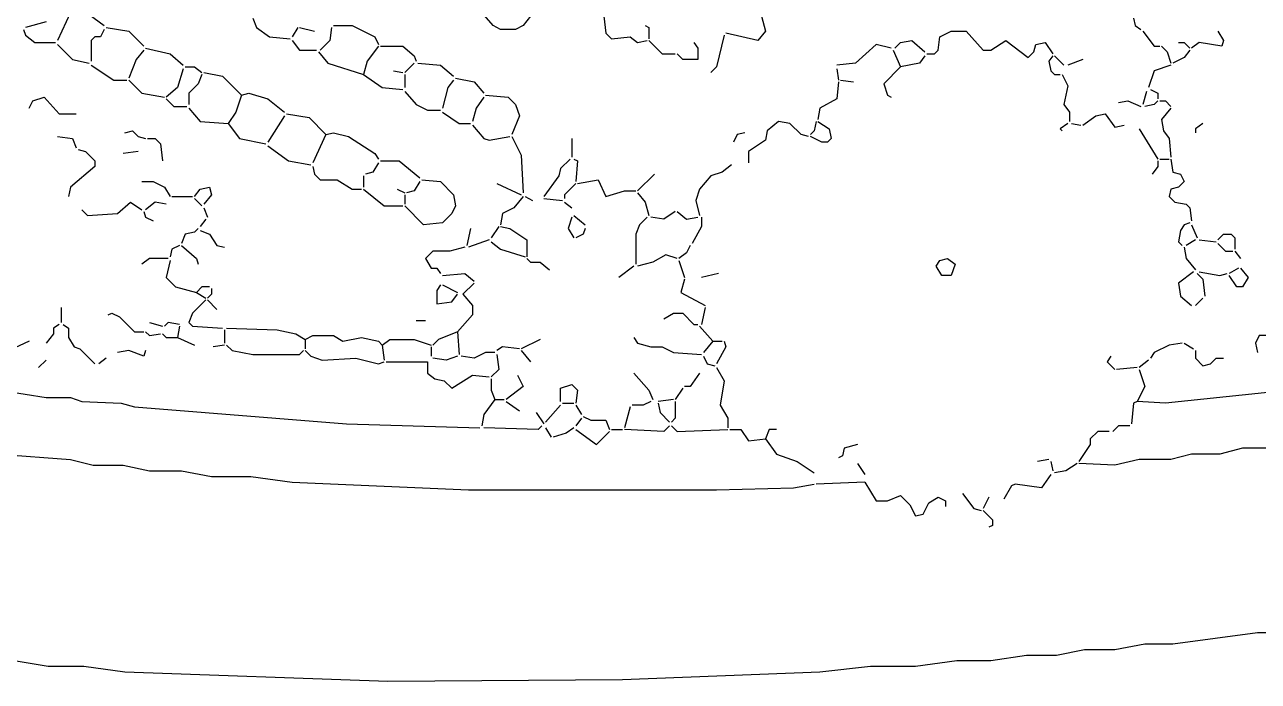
# Model space of a CAD drawing. Header units: millimetres. Extents: x 0 to 150953, y 0 to 85148.
# Drawn here: x 27978 to 47772, y 19796 to 30326 of the extents above; entities that cross this region are included whole.
import ezdxf

# ---------------------------------------------------------------- set-up
doc = ezdxf.new("R2010")
doc.units = ezdxf.units.MM
doc.layers.add('LINEWORK', color=7, linetype='Continuous')

msp = doc.modelspace()

# ---------------------------------------------------------------- linework, layer by layer
at = {"layer": 'LINEWORK'}
for points in [[(35524, 30974), (35735, 31004), (35915, 30944), (36126, 30703), (36096, 30462), (35976, 30311), (35855, 30251), (35614, 30251), (35493, 30311), (35313, 30522)], [(37392, 30733), (37271, 30462), (37301, 30191), (37392, 30100), (37693, 30130), (37813, 30040), (37964, 30070)], [(28714, 30522), (28503, 30070)], [(28714, 30522), (29015, 30492), (29256, 30311)], [(28322, 30371), (27991, 30281)], [(31637, 30432), (31697, 30281), (31908, 30130), (32239, 30100)], [(32932, 30311), (33234, 30311), (33595, 30130), (33656, 30010)], [(37934, 30311), (37994, 30281), (37994, 30100)], [(39802, 30462), (39862, 30221), (39742, 30070), (39230, 30191)], [(45768, 30432), (45798, 30311), (45888, 30251)], [(27961, 30251), (27991, 30160), (28142, 30040), (28473, 30040)], [(29256, 30251), (29196, 30130), (29106, 30130), (29046, 30070), (29046, 29739)], [(29287, 30281), (29648, 30221), (29889, 29980)], [(32360, 30281), (32270, 30130)], [(32390, 30281), (32631, 30221)], [(32902, 30281), (32872, 30070), (32721, 29919)], [(39199, 30160), (39079, 29648), (38989, 29558)], [(42454, 29859), (42574, 29859), (42634, 29919), (42664, 30130), (42845, 30221), (43086, 30221), (43357, 29919), (43478, 29919), (43719, 30070), (44081, 29799), (44171, 29889), (44201, 30010), (44352, 30040), (44472, 29859)], [(45919, 30221), (46099, 29980), (46190, 29980)], [(47124, 30221), (47214, 30070), (47184, 29980), (46822, 30040), (46702, 29949)], [(28503, 30010), (28744, 29769), (29015, 29708)], [(29889, 29919), (29769, 29769), (29648, 29467)], [(29919, 29949), (30311, 29859), (30522, 29678)], [(32270, 30070), (32390, 29919), (32661, 29919)], [(32691, 29889), (32842, 29708), (33414, 29528)], [(33656, 29980), (33475, 29739), (33414, 29528)], [(33686, 29980), (34047, 29980), (34228, 29829), (34258, 29739)], [(37994, 30070), (38205, 29859), (38416, 29859)], [(38717, 30040), (38778, 29949), (38778, 29769), (38537, 29769), (38446, 29859)], [(41881, 29949), (41640, 30010), (41309, 29708), (41007, 29678)], [(41911, 29919), (42032, 29648)], [(41941, 29949), (42032, 30040), (42213, 30070), (42423, 29889)], [(46220, 29980), (46310, 29889), (46370, 29708)], [(46672, 29919), (46581, 29799), (46401, 29708)], [(46491, 30040), (46581, 30040), (46672, 29949)], [(34228, 29708), (34077, 29558)], [(34288, 29708), (34650, 29678), (34861, 29498)], [(42423, 29829), (42333, 29708), (42032, 29648)], [(44472, 29829), (44412, 29739), (44442, 29588), (44502, 29528), (44593, 29528)], [(44502, 29829), (44653, 29678)], [(44954, 29769), (44713, 29678)], [(29046, 29678), (29407, 29437), (29618, 29437)], [(30522, 29618), (30432, 29317), (30251, 29166)], [(30552, 29648), (30703, 29648), (30823, 29558)], [(30823, 29528), (30763, 29377), (30612, 29226), (30612, 29046)], [(30853, 29558), (31155, 29498), (31456, 29196)], [(33414, 29528), (33716, 29317), (34047, 29287)], [(33897, 29588), (34047, 29558)], [(34077, 29528), (34077, 29317)], [(41007, 29618), (41037, 29437)], [(42032, 29648), (41761, 29377), (41821, 29196), (41881, 29166)], [(44623, 29528), (44713, 29347), (44653, 29046), (44743, 28925), (44743, 28774)], [(46370, 29678), (46099, 29588), (46009, 29317)], [(29648, 29437), (29859, 29226), (30221, 29166)], [(34861, 29437), (34770, 29317), (34680, 28985)], [(34891, 29467), (35192, 29407), (35343, 29226)], [(41037, 29407), (41007, 29136), (40736, 28985), (40706, 28805)], [(41068, 29437), (41278, 29407)], [(28051, 28985), (28112, 29106), (28292, 29166), (28533, 28895), (28805, 28895)], [(30251, 29136), (30371, 29015), (30582, 29015)], [(31456, 29196), (31366, 28925), (31245, 28744)], [(31456, 29196), (31577, 29226), (31878, 29136), (32149, 28925)], [(34077, 29256), (34258, 29046), (34439, 28955), (34650, 28955)], [(35343, 29166), (35222, 28985), (35162, 28774)], [(35373, 29196), (35735, 29166), (35855, 29046), (35915, 28865), (35795, 28563)], [(45527, 29076), (45677, 29106), (45888, 29015)], [(45979, 29256), (45919, 29046)], [(46160, 29106), (46099, 29046), (45949, 29015)], [(46039, 29287), (46160, 29226), (46160, 29136)], [(46190, 29106), (46280, 29106), (46370, 29015)], [(30612, 28985), (30793, 28774), (31245, 28744)], [(34680, 28925), (34951, 28744), (35132, 28744)], [(46370, 28985), (46220, 28805), (46250, 28624), (46340, 28503), (46370, 28202)], [(31245, 28744), (31426, 28503), (31848, 28413)], [(32149, 28865), (31878, 28443)], [(32179, 28895), (32541, 28835), (32812, 28563)], [(35162, 28714), (35343, 28503), (35433, 28473), (35765, 28533)], [(40555, 28533), (40435, 28563), (40254, 28744), (40073, 28774), (39892, 28624), (39862, 28473), (39591, 28292), (39591, 28112)], [(40676, 28774), (40646, 28624), (40585, 28563)], [(40706, 28774), (40887, 28654), (40917, 28503), (40857, 28443), (40766, 28443), (40585, 28533)], [(44713, 28744), (44593, 28654), (44623, 28624)], [(44774, 28744), (44924, 28714)], [(44954, 28714), (45165, 28865), (45316, 28895), (45467, 28684), (45617, 28714)], [(46883, 28744), (46762, 28654), (46762, 28594)], [(28503, 28533), (28744, 28503), (28805, 28353)], [(29588, 28594), (29708, 28624), (29799, 28533), (29919, 28503)], [(29949, 28503), (30070, 28503), (30160, 28413), (30191, 28142)], [(32812, 28563), (32601, 28112)], [(32812, 28563), (32932, 28594), (33173, 28533), (33595, 28262), (33656, 28172)], [(35795, 28533), (35945, 28232), (35976, 27629)], [(36759, 28503), (36759, 28202)], [(39531, 28594), (39410, 28563), (39350, 28443)], [(45858, 28654), (46160, 28172)], [(28835, 28322), (28955, 28292), (29106, 28142), (29106, 28051), (28714, 27720), (28684, 27569)], [(31878, 28383), (32209, 28142), (32571, 28081)], [(29799, 28292), (29558, 28262)], [(33656, 28112), (33565, 27961), (33445, 27931)], [(33686, 28142), (33987, 28142), (34318, 27871)], [(36729, 28172), (36578, 28021), (36548, 27901), (36307, 27569)], [(36789, 28172), (36849, 28142), (36819, 27810)], [(46160, 28142), (46160, 28051), (46069, 27931)], [(46190, 28172), (46340, 28172)], [(46370, 28172), (46401, 27961), (46521, 27931), (46581, 27810), (46491, 27720), (46370, 27690), (46340, 27569), (46431, 27479), (46612, 27449), (46672, 27388), (46702, 27178)], [(32601, 28051), (32631, 27931), (32721, 27840), (32993, 27840), (33234, 27690), (33384, 27690)], [(38085, 27931), (37813, 27660)], [(39320, 28081), (39169, 27961), (38989, 27901), (38808, 27690), (38748, 27509), (38808, 27268)], [(29859, 27810), (30040, 27810), (30221, 27720), (30311, 27569)], [(30703, 27569), (30793, 27690), (30944, 27720), (30974, 27599), (30853, 27449)], [(33414, 27901), (33414, 27720)], [(34349, 27840), (34650, 27810), (34861, 27599), (34891, 27419), (34831, 27298), (34680, 27147), (34379, 27117), (34077, 27419)], [(34318, 27810), (34228, 27660), (34107, 27629)], [(35554, 27780), (35945, 27599)], [(36819, 27780), (36638, 27599), (36638, 27539)], [(36849, 27780), (37181, 27840), (37301, 27569), (37603, 27660), (37783, 27660)], [(30341, 27569), (30673, 27569)], [(30703, 27539), (30823, 27419)], [(33414, 27690), (33746, 27419), (34047, 27419)], [(33957, 27690), (34077, 27629)], [(34077, 27599), (34077, 27449)], [(35976, 27569), (35825, 27388), (35644, 27298), (35614, 27117)], [(36006, 27569), (36126, 27509)], [(36307, 27539), (36608, 27509)], [(37813, 27629), (37934, 27479), (37994, 27268)], [(28895, 27358), (28985, 27268), (29467, 27298), (29678, 27479), (29859, 27358)], [(29889, 27328), (29919, 27238), (30040, 27178)], [(30251, 27449), (30070, 27479), (29919, 27358)], [(30853, 27388), (30914, 27238)], [(36638, 27479), (36759, 27388)], [(38416, 27328), (38235, 27208), (38024, 27238)], [(38446, 27328), (38597, 27208), (38778, 27238)], [(30884, 27208), (30793, 27087)], [(36759, 27238), (36699, 27057), (36789, 26906)], [(36789, 27268), (36970, 27117)], [(37964, 27238), (37844, 27117), (37783, 26967), (37783, 26485)], [(38838, 27238), (38838, 27087), (38687, 26816)], [(46672, 27147), (46581, 27117), (46521, 27027), (46491, 26846), (46551, 26786)], [(46702, 27117), (46792, 26906)], [(30763, 27057), (30703, 26997), (30552, 26967), (30492, 26816)], [(30793, 27027), (30944, 26967), (31064, 26786), (31185, 26756)], [(35132, 27057), (35072, 26786)], [(35584, 27087), (35463, 26906)], [(35614, 27087), (35765, 27057), (36036, 26876), (36036, 26605)], [(36970, 27057), (36940, 26967), (36819, 26906)], [(47124, 26876), (47214, 26967), (47335, 26967), (47395, 26906), (47395, 26726)], [(30462, 26786), (30341, 26726), (30311, 26605)], [(30492, 26786), (30733, 26575), (30763, 26485)], [(35042, 26756), (34800, 26695), (34529, 26695), (34409, 26575), (34499, 26424), (34590, 26424), (34650, 26334)], [(35433, 26876), (35102, 26756)], [(35463, 26846), (35614, 26726), (36006, 26605)], [(38657, 26786), (38597, 26665), (38476, 26575)], [(46581, 26756), (46612, 26575), (46762, 26394)], [(46762, 26876), (46612, 26786)], [(46822, 26876), (47094, 26846)], [(47124, 26816), (47244, 26695), (47365, 26695)], [(30281, 26575), (29980, 26575), (29859, 26485)], [(30311, 26545), (30251, 26274), (30401, 26123), (30733, 26033)], [(36036, 26575), (36096, 26515), (36247, 26515), (36397, 26394)], [(38446, 26575), (38265, 26635), (38055, 26515), (37813, 26454)], [(38476, 26545), (38567, 26274)], [(47395, 26695), (47485, 26575)], [(34680, 26304), (35042, 26334), (35192, 26213)], [(37753, 26454), (37512, 26274)], [(39109, 26334), (38838, 26274)], [(46732, 26364), (46491, 26183), (46521, 25972), (46702, 25822)], [(46792, 26334), (46883, 26243), (46913, 25972)], [(46822, 26364), (47154, 26304), (47274, 26334)], [(47455, 26424), (47305, 26334)], [(47485, 26424), (47606, 26274), (47515, 26123), (47425, 26123), (47305, 26304)], [(34650, 26153), (34590, 26063), (34590, 25852), (34831, 25882), (34921, 26002)], [(34680, 26153), (34921, 26033)], [(35192, 26183), (35011, 26002)], [(38567, 26243), (38506, 26033), (38898, 25822)], [(30944, 26123), (30823, 26123), (30733, 26033)], [(30733, 26033), (30884, 25942)], [(30974, 26093), (30974, 26002), (30914, 25942)], [(35011, 26002), (35162, 25822), (35162, 25671), (34921, 25400)], [(46883, 25942), (46762, 25822)], [(28563, 25792), (28563, 25550)], [(30884, 25912), (30673, 25701), (30612, 25550)], [(30914, 25912), (31064, 25761)], [(38898, 25792), (38838, 25520)], [(29317, 25671), (29377, 25701), (29498, 25641), (29739, 25400), (29889, 25400)], [(29980, 25550), (30191, 25490)], [(30462, 25520), (30281, 25550), (30221, 25490)], [(30612, 25550), (30673, 25490), (31155, 25460)], [(34258, 25581), (34409, 25581)], [(38235, 25611), (38386, 25701), (38537, 25701), (38717, 25520), (38778, 25520)], [(28533, 25520), (28443, 25460), (28443, 25370), (28322, 25219)], [(28594, 25520), (28684, 25460), (28684, 25309), (28774, 25159), (28865, 25129), (29106, 24888)], [(29919, 25400), (29980, 25340), (30160, 25370)], [(30191, 25370), (30251, 25309), (30432, 25309)], [(30462, 25490), (30432, 25309)], [(31185, 25430), (31185, 25219)], [(31215, 25460), (32028, 25430), (32330, 25370), (32480, 25279)], [(32480, 25279), (32601, 25340), (32932, 25340), (33083, 25249), (33384, 25309), (33656, 25249), (33716, 25189)], [(34921, 25400), (34620, 25279), (34529, 25189)], [(34921, 25400), (34951, 25038)], [(38808, 25490), (39019, 25249)], [(57037, 25520), (56976, 25430), (56765, 25370), (55681, 25279), (55259, 25189), (54686, 25189), (54325, 25099), (52427, 24918), (52005, 24827), (51372, 24797), (50950, 24707), (50589, 24707), (50107, 24616), (49715, 24616), (46280, 24255), (45828, 24285)], [(47967, 25249), (47907, 25340), (47787, 25340), (47726, 25219), (47756, 25068)], [(28051, 25249), (27660, 25068), (27449, 25099)], [(30432, 25309), (30703, 25189)], [(31185, 25189), (31004, 25159)], [(31215, 25189), (31305, 25099), (31637, 25038), (32390, 25038), (32450, 25099)], [(32480, 25279), (32480, 25129)], [(33716, 25189), (33836, 25279), (34228, 25279), (34499, 25189)], [(33716, 25189), (33746, 24948)], [(34499, 25159), (34499, 25008)], [(35915, 25129), (35644, 25159), (35554, 25099)], [(36247, 25279), (35945, 25129)], [(37753, 25309), (37813, 25219), (38024, 25159), (38205, 25159), (38386, 25068), (38838, 25038)], [(39019, 25249), (38868, 25068)], [(39019, 25249), (39169, 25249)], [(39199, 25249), (39230, 25159), (39079, 24888)], [(46340, 25189), (46099, 25068), (46039, 24978)], [(46551, 25219), (46340, 25189)], [(46581, 25219), (46732, 25129)], [(28322, 24948), (28202, 24827)], [(29287, 24978), (29166, 24888)], [(29919, 25099), (29889, 25008), (29648, 25099), (29467, 25068)], [(32480, 25099), (32571, 25008), (32752, 24948), (33294, 24978), (33656, 24888), (33746, 24918)], [(34921, 25008), (34740, 24948), (34529, 24978)], [(35524, 25068), (35373, 25068), (35192, 24978), (34981, 25008)], [(35554, 25038), (35584, 24797), (35463, 24677)], [(35945, 25099), (36096, 24918)], [(38868, 25008), (38928, 24888), (39049, 24857)], [(45406, 25008), (45346, 24918), (45467, 24797)], [(46009, 24948), (45858, 24827)], [(46762, 25099), (46762, 24978), (46883, 24857), (47003, 24888), (47094, 24978), (47214, 24978)], [(25550, 24797), (25611, 24737), (26213, 24677), (26364, 24616), (26635, 24616), (28322, 24345), (28714, 24345), (28895, 24285), (29528, 24255), (29739, 24195), (33143, 23923), (35283, 23863)], [(33776, 24918), (34439, 24918)], [(34439, 24918), (34439, 24737), (34559, 24647), (34710, 24616), (34831, 24496), (35162, 24707), (35433, 24677)], [(39079, 24827), (39199, 24616), (39139, 24225), (39260, 24014), (39260, 23863)], [(45828, 24827), (45497, 24797)], [(45858, 24797), (45949, 24526), (45828, 24285)], [(35463, 24647), (35463, 24466), (35524, 24315)], [(35885, 24707), (35976, 24526), (35704, 24315)], [(36578, 24285), (36578, 24496), (36759, 24556), (36849, 24466), (36819, 24255)], [(37753, 24737), (37994, 24466), (38055, 24315)], [(38808, 24737), (38657, 24526), (38567, 24526)], [(38537, 24496), (38416, 24315)], [(35524, 24315), (35343, 24074), (35313, 23893)], [(35524, 24315), (35674, 24315)], [(35704, 24285), (35915, 24134)], [(36578, 24225), (36337, 23954)], [(36608, 24255), (36789, 24255)], [(36819, 24225), (36910, 24074)], [(37693, 24195), (37603, 23863)], [(38024, 24285), (37904, 24225), (37723, 24225)], [(38386, 24315), (38145, 24285)], [(38145, 24255), (38175, 24104), (38326, 23954)], [(38416, 24285), (38416, 24014), (38356, 23954)], [(45828, 24285), (45768, 24255), (45738, 23923)], [(36186, 24104), (36307, 23923)], [(36910, 24014), (36819, 23893)], [(36940, 24044), (37060, 23984), (37301, 23984), (37362, 23833)], [(36277, 23893), (36217, 23833), (35343, 23863)], [(36337, 23863), (36427, 23713)], [(36789, 23863), (36669, 23773), (36458, 23713)], [(36819, 23833), (37151, 23592), (37362, 23803)], [(37392, 23833), (37572, 23833)], [(38326, 23893), (38235, 23803), (37603, 23833)], [(38356, 23893), (38446, 23803), (39260, 23833)], [(39290, 23833), (39471, 23833), (39591, 23652), (39862, 23682)], [(40043, 23833), (39923, 23833), (39862, 23682)], [(45376, 23803), (45195, 23803), (45075, 23682), (45075, 23592), (44894, 23321)], [(45708, 23893), (45527, 23893), (45436, 23803)], [(39862, 23682), (40043, 23441), (40375, 23321), (40646, 23140)], [(41339, 23592), (41128, 23532), (41098, 23411), (41037, 23381)], [(27569, 23441), (28714, 23351), (29076, 23261), (29558, 23261), (29980, 23170), (30492, 23170), (30974, 23080), (31607, 23080), (32270, 22989), (35102, 22869), (39079, 22869), (40314, 22899), (40646, 22959)], [(47937, 23532), (47515, 23532), (47154, 23441), (46702, 23441), (46370, 23351), (45858, 23351), (45467, 23261), (44894, 23291)], [(41339, 23291), (41459, 23110)], [(44412, 23351), (44231, 23321)], [(44442, 23321), (44472, 23170)], [(44864, 23291), (44683, 23170), (44502, 23140)], [(41459, 22989), (40676, 22959)], [(41459, 22989), (41640, 22688), (41821, 22688), (42032, 22778)], [(44442, 23110), (44292, 22899), (43870, 22959), (43809, 22929), (43689, 22718)], [(42032, 22778), (42182, 22628), (42273, 22447), (42393, 22477), (42484, 22658), (42634, 22748), (42755, 22688), (42755, 22598)], [(43026, 22809), (43207, 22568), (43327, 22537)], [(43448, 22748), (43357, 22568)], [(43357, 22537), (43508, 22387), (43508, 22296), (43448, 22266)], [(27810, 20127), (28353, 20037), (28925, 20037), (29588, 19946), (33806, 19796), (37572, 19826), (40736, 19946), (41550, 20037), (42273, 20037), (42936, 20127), (43478, 20127), (44050, 20217), (44533, 20217), (44984, 20308), (45467, 20308), (45949, 20398), (46401, 20398), (47756, 20579), (48178, 20579)]]:
    msp.add_lwpolyline(points, dxfattribs=at)
msp.add_lwpolyline([(42664, 26545), (42785, 26575), (42906, 26485), (42845, 26304), (42695, 26304), (42604, 26454)], close=True, dxfattribs=at)

doc.saveas('drawing.dxf')
